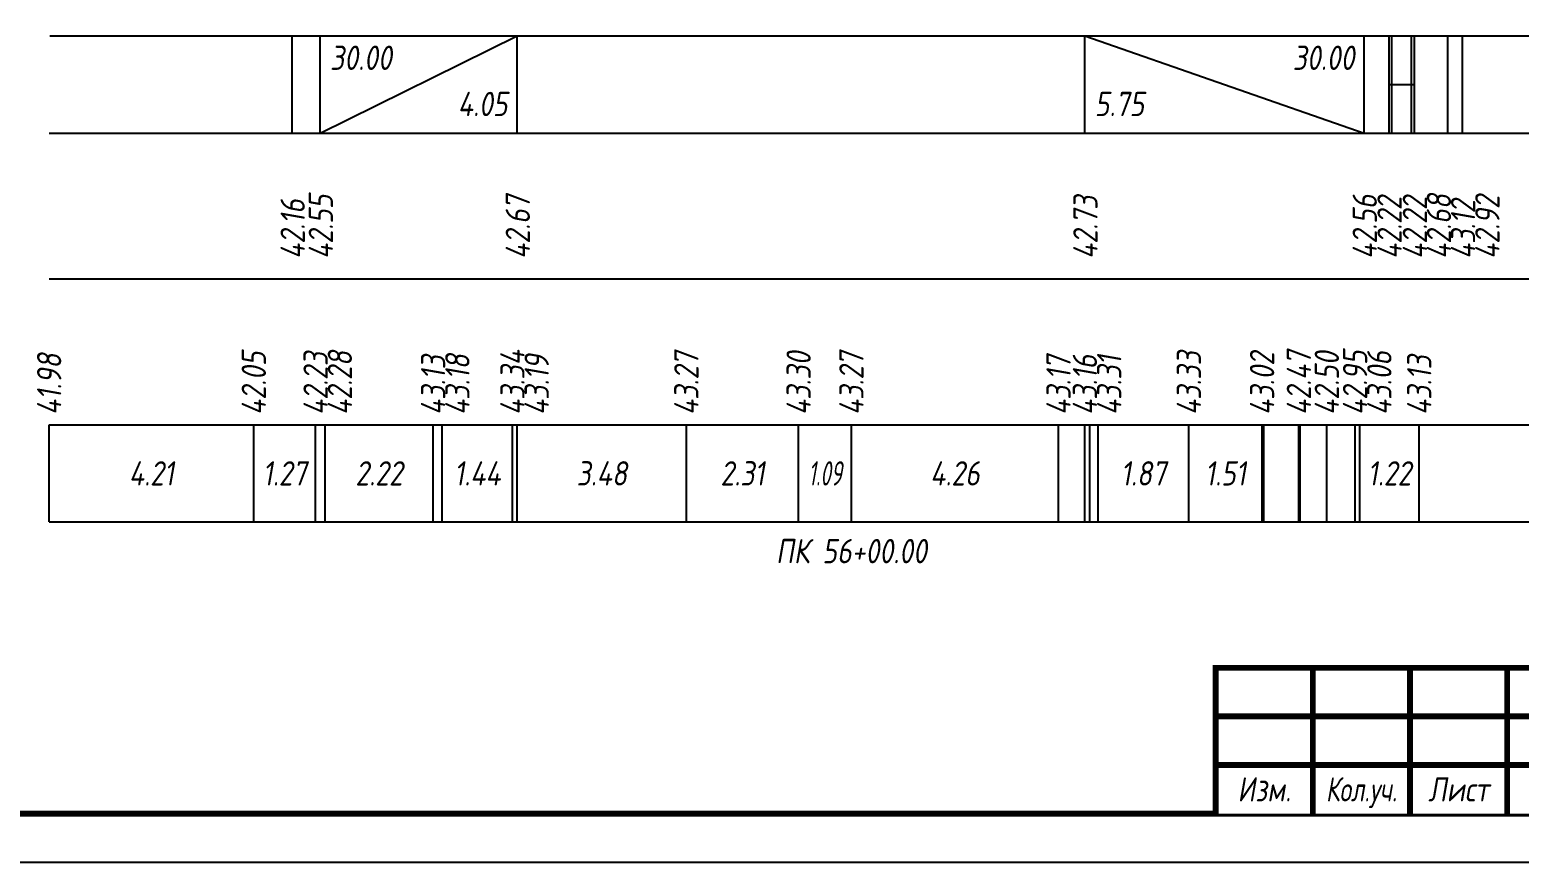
# Model space of a CAD drawing. Extents: x -717 to 1451, y -133302 to 233.
# Drawn here: x 78 to 231.2, y -88173.4 to -88087.8 of the extents above; entities that cross this region are included whole.
import ezdxf
from ezdxf.enums import TextEntityAlignment as Align

# ---------------------------------------------------------------- set-up
doc = ezdxf.new("R2010")
doc.units = 0
for name, color, linetype in [('Зарамочное оформление', 7, 'Continuous'), ('Код_510', 7, 'Continuous'), ('Код_516', 1, 'Continuous'), ('Подписи поперечников', 7, 'Continuous'), ('Таблица', 7, 'Continuous')]:
    doc.layers.add(name, color=color, linetype=linetype)
doc.styles.add('М', font='romand.shx', dxfattribs={"width": 0.8, "oblique": 10, "height": 2.5})

# ---------------------------------------------------------------- blocks, each defined once
blk = doc.blocks.new('Штамп')
at = {"linetype": 'Continuous'}
blk.add_wipeout([(199.95, -411.25), (384.95, -411.25), (384.95, -426.25), (199.95, -426.25)], dxfattribs=at).dxf.layer = 'Зарамочное оформление'
at = {"layer": 'Зарамочное оформление', "linetype": 'Continuous', "lineweight": -3, "const_width": 0.6, "flags": 128}
for points in [[(199.95, -426.25), (199.95, -411.25), (384.95, -411.25)], [(209.95, -411.25), (209.95, -426.25)], [(219.95, -411.25), (219.95, -426.25)], [(229.95, -411.25), (229.95, -426.25)], [(199.95, -416.25), (264.95, -416.25)], [(199.95, -421.25), (264.95, -421.25)]]:
    blk.add_lwpolyline(points, dxfattribs=at)
at = {"layer": 'Зарамочное оформление', "linetype": 'Continuous', "style": 'М', "oblique": 10}
for s, width, p in [('Изм.', 0.8, (204.95, -423.75)), ('Кол.уч.', 0.7, (214.95, -423.75)), ('Лист', 0.8, (224.95, -423.75))]:
    blk.add_text(s, height=2.5, dxfattribs=dict(at, width=width)).set_placement(p, align=Align.MIDDLE_CENTER)
blk = doc.blocks.new('шифр')
blk.add_blockref('Штамп', (0, -87802))

msp = doc.modelspace()

# ---------------------------------------------------------------- linework, layer by layer
at = {"flags": 128}
msp.add_lwpolyline([(-30.054, -88173.421), (389.946, -88173.421), (389.946, -87876.421), (-30.054, -87876.421)], close=True, dxfattribs=at)
at = {"const_width": 0.6, "flags": 128}
msp.add_lwpolyline([(-10.054, -88168.421), (384.946, -88168.421), (384.946, -87881.421), (-10.054, -87881.421)], close=True, dxfattribs=at)
at = {"layer": 'Код_510'}
for p, q in [((79.946, -88138.421), (79.946, -88128.421)), ((100.999, -88138.421), (100.999, -88128.421)), ((107.357, -88138.421), (107.357, -88128.421)), ((108.325, -88138.421), (108.325, -88128.421)), ((119.447, -88138.421), (119.447, -88128.421)), ((120.39, -88138.421), (120.39, -88128.421)), ((127.606, -88138.421), (127.606, -88128.421)), ((128.106, -88138.421), (128.106, -88128.421)), ((145.5, -88138.421), (145.5, -88128.421)), ((157.052, -88138.421), (157.052, -88128.421)), ((162.482, -88138.421), (162.482, -88128.421)), ((183.787, -88138.421), (183.787, -88128.421)), ((186.503, -88138.421), (186.503, -88128.421)), ((187.003, -88138.421), (187.003, -88128.421)), ((187.867, -88138.421), (187.867, -88128.421)), ((197.198, -88138.421), (197.198, -88128.421)), ((204.731, -88138.421), (204.731, -88128.421)), ((204.801, -88138.421), (204.801, -88128.421)), ((204.915, -88138.421), (204.915, -88128.421)), ((208.516, -88138.421), (208.516, -88128.421)), ((208.644, -88138.421), (208.644, -88128.421)), ((211.39, -88138.421), (211.39, -88128.421)), ((214.294, -88138.421), (214.294, -88128.421)), ((214.775, -88138.421), (214.775, -88128.421)), ((220.898, -88138.421), (220.898, -88128.421))]:
    msp.add_line(p, q, dxfattribs=at)
at = {"layer": 'Код_516'}
for p, q in [((104.946, -88098.421), (104.946, -88088.421)), ((107.84, -88098.421), (107.84, -88088.421)), ((107.84, -88098.421), (128.106, -88088.421)), ((128.106, -88098.421), (128.106, -88088.421)), ((186.503, -88098.421), (186.503, -88088.421)), ((186.503, -88088.421), (215.235, -88098.421)), ((215.235, -88098.421), (215.235, -88088.421)), ((217.79, -88098.421), (217.79, -88088.421)), ((218.093, -88098.421), (218.093, -88088.421)), ((220.093, -88098.421), (220.093, -88088.421)), ((220.396, -88098.421), (220.396, -88088.421)), ((223.843, -88098.421), (223.843, -88088.421)), ((223.843, -88098.421), (223.843, -88088.421)), ((225.352, -88098.421), (225.352, -88088.421)), ((217.79, -88093.421), (218.093, -88093.421)), ((218.093, -88093.421), (220.093, -88093.421)), ((220.093, -88093.421), (220.396, -88093.421))]:
    msp.add_line(p, q, dxfattribs=at)
at = {"layer": 'Таблица'}
for p, q in [((80, -88088.421), (250.406, -88088.421)), ((79.946, -88098.421), (250.352, -88098.421)), ((79.946, -88113.421), (250.352, -88113.421)), ((79.946, -88128.421), (250.352, -88128.421)), ((79.946, -88138.421), (250.352, -88138.421))]:
    msp.add_line(p, q, dxfattribs=at)

# ---------------------------------------------------------------- texts
at = {"layer": 'Код_510', "style": 'М', "oblique": 10, "width": 0.8}
for s, p in [('42.05', (100.999, -88127.421)), ('42.28', (109.857, -88127.421)), ('43.27', (145.5, -88127.421)), ('43.27', (162.482, -88127.421)), ('43.33', (197.198, -88127.421)), ('42.47', (208.516, -88127.421)), ('42.95', (214.294, -88127.421)), ('41.98', (79.946, -88127.421)), ('42.23', (107.357, -88127.421)), ('43.13', (119.447, -88127.421)), ('43.18', (121.947, -88127.421)), ('43.34', (127.606, -88127.421)), ('43.19', (130.106, -88127.421)), ('43.30', (157.052, -88127.421)), ('43.17', (183.787, -88127.421)), ('43.16', (186.503, -88127.421)), ('43.31', (189.003, -88127.421)), ('43.02', (204.731, -88127.421)), ('42.50', (211.39, -88127.421)), ('43.06', (216.794, -88127.421)), ('43.13', (220.898, -88127.421))]:
    msp.add_text(s, height=2.5, rotation=90, dxfattribs=at).set_placement(p, align=Align.MIDDLE_LEFT)
at = {"layer": 'Код_510', "style": 'М', "oblique": 10}
for s, width, p in [('4.21', 0.8, (90.472, -88133.421)), ('1.27', 0.8, (104.178, -88133.421)), ('2.22', 0.8, (113.886, -88133.421)), ('1.44', 0.8, (123.998, -88133.421)), ('3.48', 0.8, (136.803, -88133.421)), ('2.31', 0.8, (151.276, -88133.421)), ('1.09', 0.6, (159.767, -88133.421)), ('4.26', 0.8, (173.134, -88133.421)), ('1.87', 0.8, (192.533, -88133.421)), ('1.51', 0.8, (200.965, -88133.421)), ('1.22', 0.8, (217.836, -88133.421))]:
    msp.add_text(s, height=2.5, dxfattribs=dict(at, width=width)).set_placement(p, align=Align.MIDDLE_CENTER)
at = {"layer": 'Код_516', "style": 'М', "oblique": 10, "width": 0.8}
msp.add_text('30.00', height=2.5, dxfattribs=at).set_placement((108.84, -88089.421), align=Align.TOP_LEFT)
msp.add_text('30.00', height=2.5, dxfattribs=at).set_placement((214.235, -88089.421), align=Align.TOP_RIGHT)
msp.add_text('4.05', height=2.5, dxfattribs=at).set_placement((127.106, -88097.421), align=Align.BOTTOM_RIGHT)
msp.add_text('5.75', height=2.5, dxfattribs=at).set_placement((187.503, -88097.421), align=Align.BOTTOM_LEFT)
for s, p in [('42.16', (105, -88111.371)), ('42.55', (107.895, -88111.371)), ('42.67', (128.161, -88111.371)), ('42.73', (186.557, -88111.371)), ('42.56', (215.29, -88111.371)), ('42.22', (217.845, -88111.371)), ('42.22', (220.45, -88111.371)), ('42.68', (222.923, -88111.371)), ('43.12', (225.406, -88111.371)), ('42.92', (227.908, -88111.371))]:
    msp.add_text(s, height=2.5, rotation=90, dxfattribs=at).set_placement(p, align=Align.MIDDLE_LEFT)
at = {"layer": 'Подписи поперечников', "style": 'М', "oblique": 10, "width": 0.8}
msp.add_text('ПК 56+00.00', height=2.5, dxfattribs=at).set_placement((162.482, -88143.421), align=Align.BOTTOM_CENTER)

# ---------------------------------------------------------------- next in the draw order: block references
msp.add_blockref('шифр', (0, 59.829))

doc.saveas('drawing.dxf')
